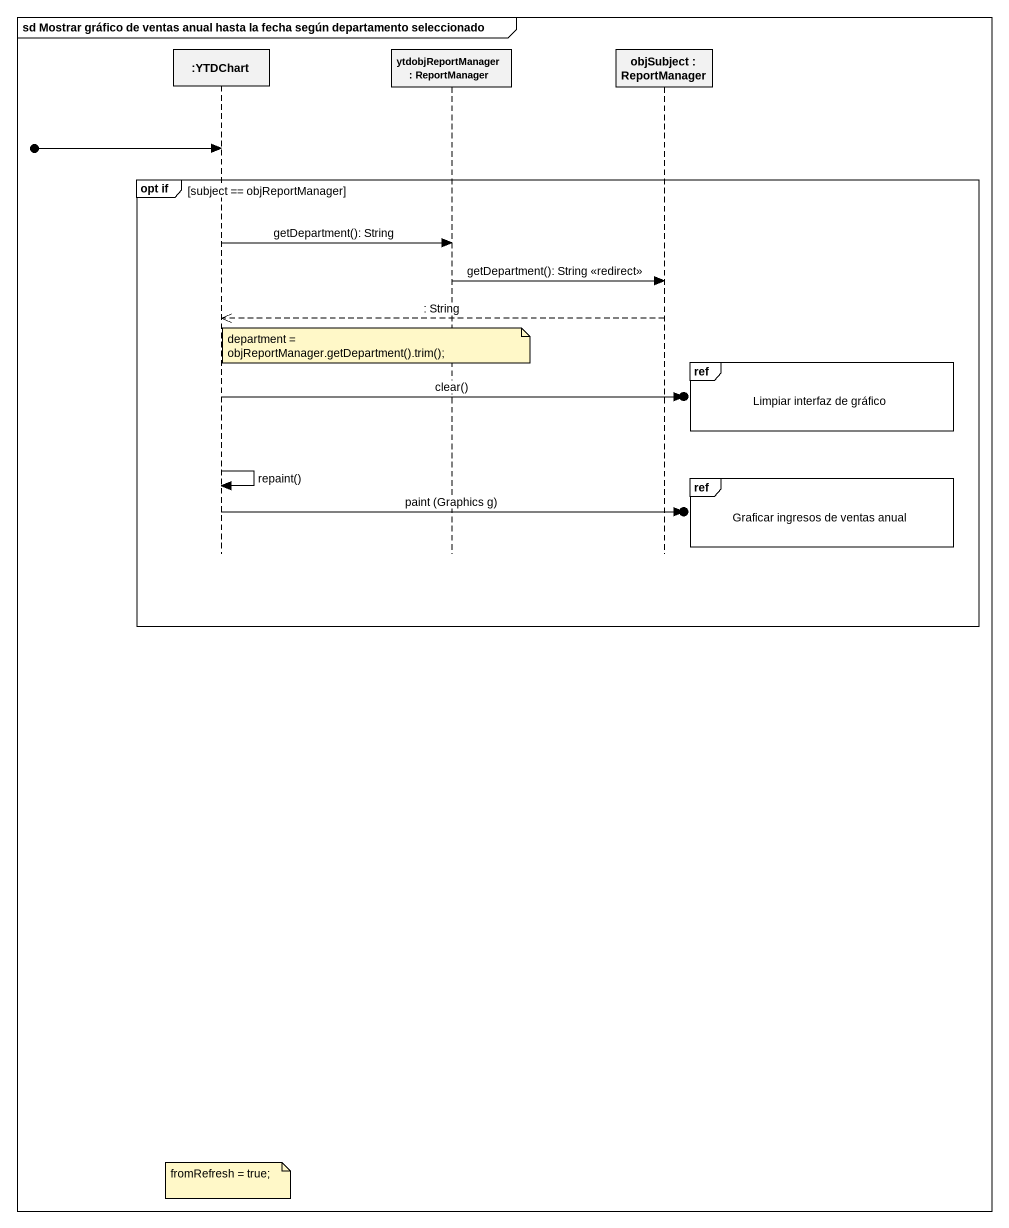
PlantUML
@startuml
mainframe sd Mostrar gráfico de ventas anual hasta la fecha según departamento seleccionado
hide footbox
participant ":YTDChart" as YTDChart
participant "ytdobjReportManager : ReportManager" as ytdobjReportManager
participant "objSubject : ReportManager" as objSubject

[o-> YTDChart
group opt if [subject == objReportManager]
  YTDChart -> ytdobjReportManager : getDepartment(): String
  ytdobjReportManager -> objSubject : getDepartment(): String <<redirect>>
  objSubject -->> YTDChart : : String
  note over ytdobjReportManager : department = objReportManager.getDepartment().trim();
  ref over objSubject : Limpiar interfaz de gráfico
  YTDChart ->o] : clear()
  YTDChart -> YTDChart : repaint()
  ref over objSubject : Graficar ingresos de ventas anual
  YTDChart ->o] : paint (Graphics g)
end
note over YTDChart : fromRefresh = true;
@enduml
